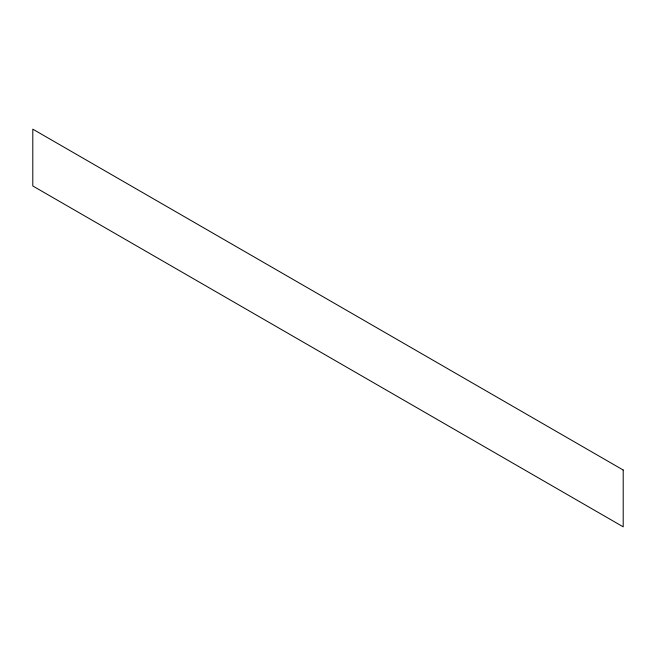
<?xml version="1.0" encoding="UTF-8"?>
<svg xmlns="http://www.w3.org/2000/svg" width="656" height="656" viewBox="0 0 656 656"><rect width="100%" height="100%" fill="white"/><g stroke="black" fill="none" stroke-linecap="round" stroke-linejoin="round"><path stroke-width="0.98" d="M623.2 470.024L32.8 129.158L32.8 185.976L623.2 526.842L623.2 470.024"/></g></svg>
